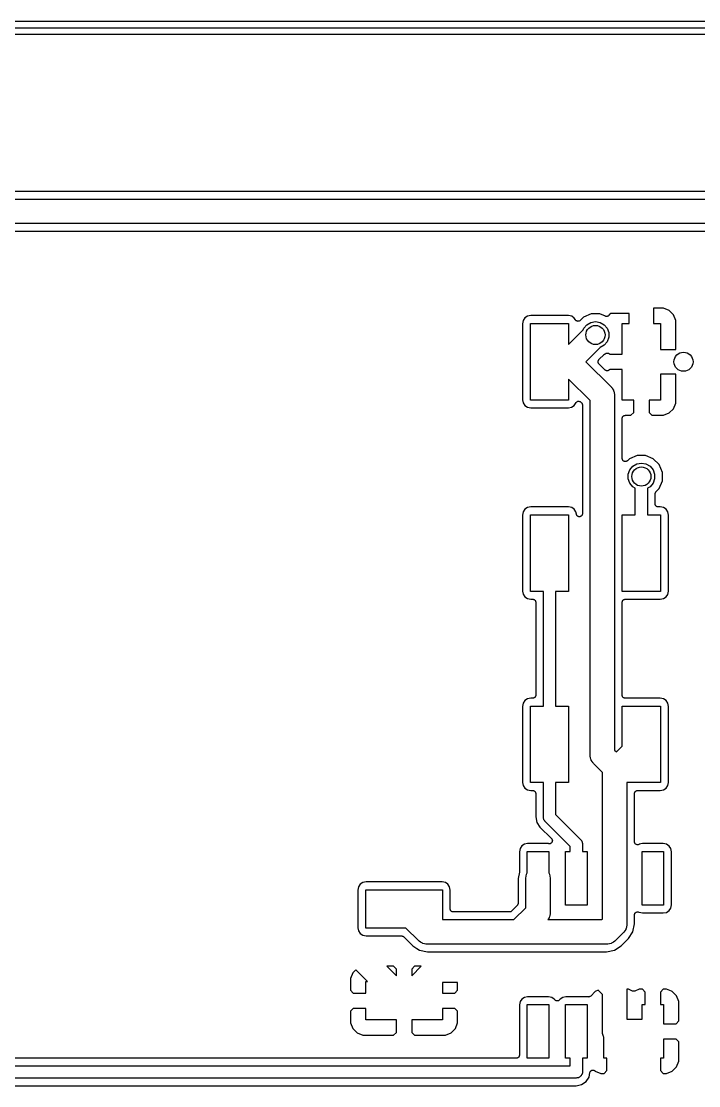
# Model space of a CAD drawing. Extents: x 51 to 137, y -158 to -25.
# Drawn here: x 90.42 to 112.9, y -60.61 to -25.29 of the extents above; entities that cross this region are included whole.
import ezdxf

# ---------------------------------------------------------------- set-up
doc = ezdxf.new("R2010")
doc.units = 0
doc.header["$MEASUREMENT"] = 0
doc.layers.add('BLACK', color=7, linetype='CONTINUOUS')

msp = doc.modelspace()

# ---------------------------------------------------------------- linework, layer by layer
at = {"layer": 'Black'}
for p, q in [((53.5813, -25.2857), (133.619, -25.2857)), ((133.609, -25.5143), (53.5863, -25.5143)), ((53.6226, -25.7175), (133.578, -25.7175)), ((120.656, -30.9333), (77.3606, -30.9333)), ((77.3506, -31.1873), (120.666, -31.1873)), ((120.498, -32.0001), (77.5189, -32.0001)), ((77.6662, -32.2541), (115.632, -32.2541)), ((111.734, -34.8082), (111.404, -34.8082)), ((111.404, -34.8082), (111.404, -35.3162)), ((111.921, -34.8855), (111.734, -34.8082)), ((112.064, -35.0284), (111.921, -34.8855)), ((107.076, -35.2164), (107.054, -35.3263)), ((107.054, -35.3263), (107.054, -37.8464)), ((107.133, -35.132), (107.076, -35.2164)), ((107.218, -35.0759), (107.133, -35.132)), ((107.325, -35.0552), (107.218, -35.0759)), ((107.315, -37.8562), (107.315, -35.3162)), ((107.315, -35.3162), (108.585, -35.3162)), ((108.575, -35.0552), (107.325, -35.0552)), ((108.685, -35.0773), (108.575, -35.0552)), ((108.585, -35.3162), (108.585, -36.0115)), ((108.769, -35.1343), (108.685, -35.0773)), ((108.812, -35.1989), (108.769, -35.1343)), ((108.813, -35.1999), (108.812, -35.1989)), ((108.813, -35.2013), (108.813, -35.1999)), ((108.825, -35.2127), (108.813, -35.2013)), ((108.836, -35.2245), (108.825, -35.2127)), ((108.837, -35.2252), (108.836, -35.2245)), ((108.838, -35.2262), (108.837, -35.2252)), ((108.853, -35.2331), (108.838, -35.2262)), ((108.867, -35.2404), (108.853, -35.2331)), ((108.869, -35.2406), (108.867, -35.2404)), ((108.87, -35.2412), (108.869, -35.2406)), ((108.886, -35.2426), (108.87, -35.2412)), ((108.902, -35.2445), (108.886, -35.2426)), ((108.904, -35.2442), (108.902, -35.2445)), ((108.905, -35.2443), (108.904, -35.2442)), ((108.921, -35.2401), (108.905, -35.2443)), ((108.937, -35.2364), (108.921, -35.2401)), ((108.938, -35.2356), (108.937, -35.2364)), ((108.939, -35.2352), (108.938, -35.2356)), ((108.953, -35.2259), (108.939, -35.2352)), ((108.966, -35.217), (108.953, -35.2259)), ((108.967, -35.2158), (108.966, -35.217)), ((108.968, -35.215), (108.967, -35.2158)), ((109.079, -35.1047), (108.968, -35.215)), ((109.336, -34.9986), (109.079, -35.1047)), ((109.187, -35.3554), (109.321, -35.2779)), ((109.321, -35.2779), (109.474, -35.251)), ((109.614, -34.9988), (109.336, -34.9986)), ((109.474, -35.251), (109.627, -35.2779)), ((109.802, -35.0771), (109.614, -34.9988)), ((109.627, -35.2779), (109.761, -35.3554)), ((109.811, -35.0791), (109.802, -35.0771)), ((109.819, -35.0825), (109.811, -35.0791)), ((109.828, -35.0829), (109.819, -35.0825)), ((109.837, -35.0848), (109.828, -35.0829)), ((109.845, -35.0836), (109.837, -35.0848)), ((109.854, -35.084), (109.845, -35.0836)), ((109.863, -35.0814), (109.854, -35.084)), ((109.872, -35.0802), (109.863, -35.0814)), ((109.879, -35.0761), (109.872, -35.0802)), ((109.888, -35.0734), (109.879, -35.0761)), ((109.895, -35.068), (109.888, -35.0734)), ((109.903, -35.0639), (109.895, -35.068)), ((109.909, -35.0574), (109.903, -35.0639)), ((109.916, -35.0519), (109.909, -35.0574)), ((109.921, -35.0445), (109.916, -35.0519)), ((109.927, -35.0379), (109.921, -35.0445)), ((109.929, -35.0313), (109.927, -35.0379)), ((109.982, -34.9791), (109.929, -35.0313)), ((110.592, -34.9791), (109.982, -34.9791)), ((110.363, -36.3322), (110.363, -35.3162)), ((110.363, -35.3162), (110.592, -35.3162)), ((110.592, -35.3162), (110.592, -34.9791)), ((111.404, -35.3162), (111.633, -35.3162)), ((111.633, -35.3162), (111.633, -36.1798)), ((112.141, -35.2152), (112.064, -35.0284)), ((112.141, -36.1798), (112.141, -35.2152)), ((108.585, -36.0115), (109.068, -35.5288)), ((109.068, -35.5288), (109.088, -35.4741)), ((109.088, -35.4741), (109.187, -35.3554)), ((109.761, -35.3554), (109.86, -35.4741)), ((109.86, -35.4741), (109.913, -35.6197)), ((109.913, -35.6197), (109.913, -35.7747)), ((109.86, -35.9203), (109.761, -36.039)), ((109.913, -35.7747), (109.86, -35.9203)), ((109.633, -36.1126), (109.16, -36.5862)), ((109.591, -36.5144), (109.763, -36.3418)), ((109.761, -36.039), (109.633, -36.1126)), ((109.763, -36.3418), (109.765, -36.3405)), ((109.765, -36.3405), (109.767, -36.3387)), ((109.767, -36.3387), (109.78, -36.3304)), ((109.78, -36.3304), (109.792, -36.3216)), ((109.792, -36.3216), (109.794, -36.321)), ((109.794, -36.321), (109.796, -36.3198)), ((109.796, -36.3198), (109.832, -36.305)), ((109.832, -36.305), (109.839, -36.3036)), ((109.839, -36.3036), (109.845, -36.3008)), ((109.845, -36.3008), (109.856, -36.2998)), ((109.856, -36.2998), (109.867, -36.2974)), ((109.867, -36.2974), (109.873, -36.2983)), ((109.873, -36.2983), (109.88, -36.2977)), ((109.88, -36.2977), (109.891, -36.3006)), ((109.891, -36.3006), (109.902, -36.302)), ((109.902, -36.302), (109.907, -36.3051)), ((109.907, -36.3051), (109.914, -36.3068)), ((109.914, -36.3068), (109.923, -36.3132)), ((109.923, -36.3132), (109.933, -36.3184)), ((109.933, -36.3184), (109.937, -36.3233)), ((109.937, -36.3233), (109.943, -36.3271)), ((109.943, -36.3271), (109.948, -36.3322)), ((109.948, -36.3322), (110.363, -36.3322)), ((111.633, -36.1798), (112.141, -36.1798)), ((109.16, -36.5862), (109.99, -37.416)), ((109.561, -36.5773), (109.564, -36.5688)), ((109.562, -36.5862), (109.561, -36.5773)), ((109.561, -36.5951), (109.562, -36.5862)), ((109.564, -36.6036), (109.561, -36.5951)), ((109.564, -36.5599), (109.568, -36.5518)), ((109.564, -36.5688), (109.564, -36.5599)), ((109.564, -36.6125), (109.564, -36.6036)), ((109.568, -36.6206), (109.564, -36.6125)), ((109.568, -36.5518), (109.571, -36.5433)), ((109.571, -36.6291), (109.568, -36.6206)), ((109.571, -36.5433), (109.576, -36.536)), ((109.576, -36.6364), (109.571, -36.6291)), ((109.576, -36.536), (109.579, -36.5279)), ((109.579, -36.6445), (109.576, -36.6364)), ((109.579, -36.5279), (109.586, -36.5216)), ((109.586, -36.6508), (109.579, -36.6445)), ((109.586, -36.5216), (109.591, -36.5144)), ((109.591, -36.658), (109.586, -36.6508)), ((109.789, -36.8558), (109.591, -36.658)), ((109.796, -36.8609), (109.789, -36.8558)), ((109.802, -36.8672), (109.796, -36.8609)), ((109.81, -36.871), (109.802, -36.8672)), ((109.817, -36.8761), (109.81, -36.871)), ((109.826, -36.8784), (109.817, -36.8761)), ((109.834, -36.8821), (109.826, -36.8784)), ((109.843, -36.8829), (109.834, -36.8821)), ((109.852, -36.8852), (109.843, -36.8829)), ((109.86, -36.8844), (109.852, -36.8852)), ((109.869, -36.8852), (109.86, -36.8844)), ((109.878, -36.8829), (109.869, -36.8852)), ((109.887, -36.8821), (109.878, -36.8829)), ((109.895, -36.8784), (109.887, -36.8821)), ((109.903, -36.8761), (109.895, -36.8784)), ((109.911, -36.871), (109.903, -36.8761)), ((109.919, -36.8672), (109.911, -36.871)), ((109.925, -36.8609), (109.919, -36.8672)), ((109.932, -36.8558), (109.925, -36.8609)), ((109.948, -36.8402), (109.932, -36.8558)), ((110.363, -36.8402), (109.948, -36.8402)), ((110.363, -37.8562), (110.363, -36.8402)), ((111.633, -36.9926), (111.633, -37.8562)), ((112.141, -36.9926), (111.633, -36.9926)), ((112.141, -37.9572), (112.141, -36.9926)), ((109.296, -37.8717), (108.585, -37.1609)), ((108.585, -37.1609), (108.585, -37.8562)), ((109.99, -37.416), (110, -37.4307)), ((110, -37.4307), (110.014, -37.4422)), ((110.014, -37.4422), (110.04, -37.4882)), ((110.04, -37.4882), (110.071, -37.5316)), ((110.071, -37.5316), (110.075, -37.5489)), ((110.075, -37.5489), (110.084, -37.5644)), ((110.084, -37.5644), (110.093, -37.6167)), ((110.093, -37.6167), (110.107, -37.668)), ((110.107, -37.668), (110.105, -37.6858)), ((110.105, -37.6858), (110.109, -37.7034)), ((110.109, -37.7034), (110.109, -49.4731)), ((107.054, -37.8464), (107.075, -37.9528)), ((107.075, -37.9528), (107.131, -38.0381)), ((107.131, -38.0381), (107.215, -38.0951)), ((107.215, -38.0951), (107.325, -38.1172)), ((108.585, -37.8562), (107.315, -37.8562)), ((107.325, -38.1172), (108.575, -38.1172)), ((108.575, -38.1172), (108.682, -38.0965)), ((108.682, -38.0965), (108.767, -38.0404)), ((108.767, -38.0404), (108.834, -37.9406)), ((108.834, -37.9406), (108.835, -37.9399)), ((108.835, -37.9391), (108.847, -37.9273)), ((108.835, -37.9399), (108.835, -37.9391)), ((108.847, -37.9273), (108.859, -37.9152)), ((108.859, -37.9152), (108.86, -37.9148)), ((108.86, -37.9142), (108.876, -37.9071)), ((108.86, -37.9148), (108.86, -37.9142)), ((108.876, -37.9071), (108.891, -37.8997)), ((108.891, -37.8996), (108.892, -37.8993)), ((108.891, -37.8997), (108.891, -37.8996)), ((108.892, -37.8993), (108.909, -37.8978)), ((108.909, -37.8978), (108.926, -37.8961)), ((108.926, -37.8961), (108.927, -37.8963)), ((108.927, -37.8963), (108.927, -37.8962)), ((108.927, -37.8962), (108.944, -37.9005)), ((108.944, -37.9005), (108.96, -37.9046)), ((108.96, -37.9046), (108.961, -37.9051)), ((108.961, -37.9051), (108.962, -37.9053)), ((108.962, -37.9053), (108.975, -37.915)), ((108.975, -37.915), (108.989, -37.9243)), ((108.989, -37.9243), (108.99, -37.9251)), ((108.99, -37.9251), (108.99, -37.9256)), ((108.99, -37.9256), (109.012, -37.9472)), ((109.012, -37.9472), (109.015, -37.9508)), ((109.015, -37.9508), (109.018, -37.9537)), ((109.018, -37.9537), (109.025, -37.9652)), ((109.025, -37.9652), (109.032, -37.9761)), ((109.032, -37.9761), (109.033, -37.9804)), ((109.033, -37.9804), (109.036, -37.9843)), ((109.036, -37.9843), (109.038, -37.9974)), ((109.038, -37.9974), (109.041, -38.0102)), ((109.041, -38.0102), (109.041, -38.0146)), ((109.041, -38.0146), (109.042, -38.019)), ((109.042, -38.019), (109.042, -41.6282)), ((109.296, -49.6414), (109.296, -37.8717)), ((110.744, -37.8562), (110.363, -37.8562)), ((110.744, -38.2713), (110.744, -37.8562)), ((111.633, -37.8562), (111.252, -37.8562)), ((111.252, -37.8562), (111.252, -38.2713)), ((111.921, -38.2869), (112.064, -38.144)), ((112.064, -38.144), (112.141, -37.9572)), ((110.363, -38.4658), (110.364, -38.457)), ((110.363, -39.7985), (110.363, -38.4658)), ((110.364, -38.4482), (110.367, -38.4398)), ((110.364, -38.457), (110.364, -38.4482)), ((110.367, -38.4398), (110.369, -38.4311)), ((110.369, -38.4311), (110.373, -38.4234)), ((110.373, -38.4234), (110.376, -38.415)), ((110.376, -38.415), (110.382, -38.4082)), ((110.382, -38.4082), (110.386, -38.4005)), ((110.386, -38.4005), (110.393, -38.3948)), ((110.393, -38.3948), (110.399, -38.388)), ((110.399, -38.388), (110.407, -38.3835)), ((110.407, -38.3835), (110.413, -38.3778)), ((110.413, -38.3778), (110.422, -38.3748)), ((110.422, -38.3748), (110.429, -38.3703)), ((110.429, -38.3703), (110.438, -38.3688)), ((110.438, -38.3688), (110.447, -38.3657)), ((110.447, -38.3657), (110.455, -38.3657)), ((110.455, -38.3657), (110.464, -38.3642)), ((110.464, -38.3642), (110.651, -38.3642)), ((110.651, -38.3642), (110.744, -38.2713)), ((111.252, -38.2713), (111.345, -38.3642)), ((111.345, -38.3642), (111.734, -38.3642)), ((111.734, -38.3642), (111.921, -38.2869)), ((110.365, -39.8116), (110.363, -39.7985)), ((110.366, -39.8248), (110.365, -39.8116)), ((110.368, -39.8288), (110.366, -39.8248)), ((110.369, -39.8333), (110.368, -39.8288)), ((110.375, -39.8447), (110.369, -39.8333)), ((110.381, -39.8567), (110.375, -39.8447)), ((110.384, -39.8599), (110.381, -39.8567)), ((110.386, -39.8638), (110.384, -39.8599)), ((110.397, -39.8724), (110.386, -39.8638)), ((110.406, -39.8817), (110.397, -39.8724)), ((110.41, -39.8836), (110.406, -39.8817)), ((110.413, -39.8865), (110.41, -39.8836)), ((110.426, -39.8911), (110.413, -39.8865)), ((110.438, -39.8967), (110.426, -39.8911)), ((110.442, -39.8971), (110.438, -39.8967)), ((110.447, -39.8986), (110.442, -39.8971)), ((110.46, -39.8986), (110.447, -39.8986)), ((110.473, -39.8998), (110.46, -39.8986)), ((110.477, -39.8986), (110.473, -39.8998)), ((110.482, -39.8986), (110.477, -39.8986)), ((110.494, -39.8941), (110.482, -39.8986)), ((110.507, -39.8907), (110.494, -39.8941)), ((110.511, -39.8881), (110.507, -39.8907)), ((110.515, -39.8865), (110.511, -39.8881)), ((110.525, -39.878), (110.515, -39.8865)), ((110.536, -39.8704), (110.525, -39.878)), ((110.603, -39.8037), (110.536, -39.8704)), ((110.86, -39.6976), (110.603, -39.8037)), ((111.138, -39.6978), (110.86, -39.6976)), ((111.394, -39.8044), (111.138, -39.6978)), ((111.591, -40.001), (111.394, -39.8044)), ((110.559, -40.3187), (110.612, -40.1731)), ((110.612, -40.1731), (110.711, -40.0544)), ((110.711, -40.0544), (110.845, -39.9769)), ((110.845, -39.9769), (110.998, -39.95)), ((110.998, -39.95), (111.151, -39.9769)), ((111.151, -39.9769), (111.285, -40.0544)), ((111.285, -40.0544), (111.384, -40.1731)), ((111.384, -40.1731), (111.437, -40.3187)), ((111.697, -40.2579), (111.591, -40.001)), ((111.696, -40.5357), (111.697, -40.2579)), ((110.559, -40.4737), (110.559, -40.3187)), ((110.612, -40.6193), (110.559, -40.4737)), ((110.711, -40.738), (110.612, -40.6193)), ((111.384, -40.6193), (111.285, -40.738)), ((111.437, -40.4737), (111.384, -40.6193)), ((111.437, -40.3187), (111.437, -40.4737)), ((111.59, -40.7924), (111.696, -40.5357)), ((110.795, -40.7863), (110.711, -40.738)), ((110.795, -41.6662), (110.795, -40.7863)), ((111.285, -40.738), (111.201, -40.7863)), ((111.201, -40.7863), (111.201, -41.6662)), ((111.455, -40.9689), (111.456, -40.9645)), ((111.455, -41.3036), (111.455, -40.9689)), ((111.456, -40.96), (111.459, -40.9472)), ((111.456, -40.9645), (111.456, -40.96)), ((111.459, -40.9472), (111.461, -40.9342)), ((111.461, -40.9342), (111.464, -40.9302)), ((111.464, -40.9302), (111.465, -40.9259)), ((111.465, -40.9259), (111.472, -40.915)), ((111.472, -40.915), (111.479, -40.9036)), ((111.479, -40.9036), (111.482, -40.9007)), ((111.482, -40.9007), (111.485, -40.897)), ((111.485, -40.897), (111.59, -40.7924)), ((111.457, -41.3124), (111.455, -41.3036)), ((111.457, -41.3213), (111.457, -41.3124)), ((111.46, -41.3296), (111.457, -41.3213)), ((111.461, -41.3384), (111.46, -41.3296)), ((107.076, -41.5664), (107.054, -41.6763)), ((107.054, -41.6763), (107.054, -44.1964)), ((107.133, -41.482), (107.076, -41.5664)), ((107.218, -41.4259), (107.133, -41.482)), ((107.325, -41.4052), (107.218, -41.4259)), ((107.315, -44.2062), (107.315, -41.6662)), ((107.315, -41.6662), (108.585, -41.6662)), ((108.575, -41.4052), (107.325, -41.4052)), ((108.685, -41.4273), (108.575, -41.4052)), ((108.585, -41.6662), (108.585, -44.2062)), ((108.769, -41.4843), (108.685, -41.4273)), ((108.825, -41.5696), (108.769, -41.4843)), ((108.84, -41.6476), (108.825, -41.5696)), ((108.843, -41.6551), (108.84, -41.6476)), ((108.845, -41.663), (108.843, -41.6551)), ((108.85, -41.6714), (108.845, -41.663)), ((108.853, -41.6805), (108.85, -41.6714)), ((108.858, -41.6866), (108.853, -41.6805)), ((108.862, -41.6935), (108.858, -41.6866)), ((109.023, -41.6851), (109.018, -41.6935)), ((109.029, -41.6775), (109.023, -41.6851)), ((109.032, -41.6699), (109.029, -41.6775)), ((109.036, -41.663), (109.032, -41.6699)), ((109.037, -41.6534), (109.036, -41.663)), ((109.041, -41.6442), (109.037, -41.6534)), ((109.042, -41.6282), (109.04, -41.6361)), ((109.04, -41.6361), (109.041, -41.6442)), ((110.363, -44.2062), (110.363, -41.6662)), ((110.363, -41.6662), (110.795, -41.6662)), ((111.201, -41.6662), (111.633, -41.6662)), ((111.466, -41.3461), (111.461, -41.3384)), ((111.469, -41.3544), (111.466, -41.3461)), ((111.475, -41.3612), (111.469, -41.3544)), ((111.479, -41.3689), (111.475, -41.3612)), ((111.486, -41.3747), (111.479, -41.3689)), ((111.491, -41.3815), (111.486, -41.3747)), ((111.499, -41.3859), (111.491, -41.3815)), ((111.506, -41.3916), (111.499, -41.3859)), ((111.514, -41.3947), (111.506, -41.3916)), ((111.522, -41.3991), (111.514, -41.3947)), ((111.531, -41.4006), (111.522, -41.3991)), ((111.539, -41.4037), (111.531, -41.4006)), ((111.548, -41.4037), (111.539, -41.4037)), ((111.557, -41.4052), (111.548, -41.4037)), ((111.623, -41.4052), (111.557, -41.4052)), ((111.733, -41.4273), (111.623, -41.4052)), ((111.633, -41.6662), (111.633, -44.2062)), ((111.817, -41.4843), (111.733, -41.4273)), ((111.873, -41.5696), (111.817, -41.4843)), ((111.894, -41.676), (111.873, -41.5696)), ((111.894, -44.1961), (111.894, -41.676)), ((108.87, -41.6998), (108.862, -41.6935)), ((108.876, -41.7072), (108.87, -41.6998)), ((108.883, -41.7111), (108.876, -41.7072)), ((108.889, -41.7162), (108.883, -41.7111)), ((108.899, -41.7196), (108.889, -41.7162)), ((108.907, -41.7243), (108.899, -41.7196)), ((108.915, -41.7255), (108.907, -41.7243)), ((108.923, -41.7283), (108.915, -41.7255)), ((108.932, -41.7283), (108.923, -41.7283)), ((108.942, -41.7298), (108.932, -41.7283)), ((108.95, -41.7283), (108.942, -41.7298)), ((108.958, -41.7283), (108.95, -41.7283)), ((108.967, -41.725), (108.958, -41.7283)), ((108.977, -41.7231), (108.967, -41.725)), ((108.983, -41.719), (108.977, -41.7231)), ((108.991, -41.7162), (108.983, -41.719)), ((108.998, -41.71), (108.991, -41.7162)), ((109.007, -41.7049), (108.998, -41.71)), ((109.012, -41.6987), (109.007, -41.7049)), ((109.018, -41.6935), (109.012, -41.6987)), ((107.054, -44.1964), (107.075, -44.3028)), ((107.075, -44.3028), (107.131, -44.3881)), ((107.131, -44.3881), (107.215, -44.4451)), ((107.215, -44.4451), (107.325, -44.4672)), ((107.747, -44.2062), (107.315, -44.2062)), ((107.325, -44.4672), (107.391, -44.4672)), ((107.391, -44.4672), (107.4, -44.4687)), ((107.4, -44.4687), (107.409, -44.4687)), ((107.409, -44.4687), (107.417, -44.4718)), ((107.417, -44.4718), (107.426, -44.4733)), ((107.426, -44.4733), (107.434, -44.4777)), ((107.434, -44.4777), (107.442, -44.4808)), ((107.442, -44.4808), (107.449, -44.4865)), ((107.449, -44.4865), (107.457, -44.4909)), ((107.457, -44.4909), (107.462, -44.4977)), ((107.462, -44.4977), (107.469, -44.5035)), ((107.469, -44.5035), (107.473, -44.5112)), ((107.473, -44.5112), (107.479, -44.518)), ((107.747, -48.0162), (107.747, -44.2062)), ((108.585, -44.2062), (108.153, -44.2062)), ((108.153, -44.2062), (108.153, -48.0162)), ((111.633, -44.2062), (110.363, -44.2062)), ((110.376, -44.518), (110.382, -44.5112)), ((110.382, -44.5112), (110.386, -44.5035)), ((110.386, -44.5035), (110.393, -44.4977)), ((110.393, -44.4977), (110.399, -44.4909)), ((110.399, -44.4909), (110.407, -44.4865)), ((110.407, -44.4865), (110.413, -44.4808)), ((110.413, -44.4808), (110.422, -44.4777)), ((110.422, -44.4777), (110.429, -44.4733)), ((110.429, -44.4733), (110.438, -44.4718)), ((110.438, -44.4718), (110.447, -44.4687)), ((110.447, -44.4687), (110.455, -44.4687)), ((110.455, -44.4687), (110.464, -44.4672)), ((110.464, -44.4672), (111.623, -44.4672)), ((111.623, -44.4672), (111.73, -44.4465)), ((111.73, -44.4465), (111.815, -44.3904)), ((111.815, -44.3904), (111.872, -44.306)), ((111.872, -44.306), (111.894, -44.1961)), ((107.479, -44.518), (107.482, -44.5263)), ((107.482, -44.5263), (107.487, -44.534)), ((107.487, -44.534), (107.488, -44.5428)), ((107.488, -44.5428), (107.491, -44.5511)), ((107.491, -44.5511), (107.491, -44.56)), ((107.491, -44.56), (107.493, -44.5688)), ((107.493, -44.5688), (107.493, -47.6536)), ((110.363, -44.5688), (110.364, -44.56)), ((110.363, -47.6536), (110.363, -44.5688)), ((110.364, -44.5511), (110.367, -44.5428)), ((110.364, -44.56), (110.364, -44.5511)), ((110.367, -44.5428), (110.369, -44.534)), ((110.369, -44.534), (110.373, -44.5263)), ((110.373, -44.5263), (110.376, -44.518)), ((107.487, -47.6884), (107.482, -47.6961)), ((107.488, -47.6796), (107.487, -47.6884)), ((107.491, -47.6713), (107.488, -47.6796)), ((107.493, -47.6536), (107.491, -47.6624)), ((107.491, -47.6624), (107.491, -47.6713)), ((110.364, -47.6624), (110.363, -47.6536)), ((110.364, -47.6713), (110.364, -47.6624)), ((110.367, -47.6796), (110.364, -47.6713)), ((110.369, -47.6884), (110.367, -47.6796)), ((110.373, -47.6961), (110.369, -47.6884)), ((107.076, -47.9164), (107.054, -48.0263)), ((107.054, -48.0263), (107.054, -50.5464)), ((107.133, -47.832), (107.076, -47.9164)), ((107.218, -47.7759), (107.133, -47.832)), ((107.325, -47.7552), (107.218, -47.7759)), ((107.315, -50.5562), (107.315, -48.0162)), ((107.315, -48.0162), (107.747, -48.0162)), ((107.391, -47.7552), (107.325, -47.7552)), ((107.4, -47.7537), (107.391, -47.7552)), ((107.409, -47.7537), (107.4, -47.7537)), ((107.417, -47.7506), (107.409, -47.7537)), ((107.426, -47.7491), (107.417, -47.7506)), ((107.434, -47.7447), (107.426, -47.7491)), ((107.442, -47.7416), (107.434, -47.7447)), ((107.449, -47.7359), (107.442, -47.7416)), ((107.457, -47.7315), (107.449, -47.7359)), ((107.462, -47.7247), (107.457, -47.7315)), ((107.469, -47.7189), (107.462, -47.7247)), ((107.473, -47.7112), (107.469, -47.7189)), ((107.479, -47.7044), (107.473, -47.7112)), ((107.482, -47.6961), (107.479, -47.7044)), ((108.153, -48.0162), (108.585, -48.0162)), ((108.585, -48.0162), (108.585, -50.5562)), ((110.363, -49.3465), (110.363, -48.0162)), ((110.363, -48.0162), (111.633, -48.0162)), ((110.376, -47.7044), (110.373, -47.6961)), ((110.382, -47.7112), (110.376, -47.7044)), ((110.386, -47.7189), (110.382, -47.7112)), ((110.393, -47.7247), (110.386, -47.7189)), ((110.399, -47.7315), (110.393, -47.7247)), ((110.407, -47.7359), (110.399, -47.7315)), ((110.413, -47.7416), (110.407, -47.7359)), ((110.422, -47.7447), (110.413, -47.7416)), ((110.429, -47.7491), (110.422, -47.7447)), ((110.438, -47.7506), (110.429, -47.7491)), ((110.447, -47.7537), (110.438, -47.7506)), ((110.455, -47.7537), (110.447, -47.7537)), ((110.464, -47.7552), (110.455, -47.7537)), ((111.623, -47.7552), (110.464, -47.7552)), ((111.733, -47.7773), (111.623, -47.7552)), ((111.633, -48.0162), (111.633, -50.5562)), ((111.817, -47.8343), (111.733, -47.7773)), ((111.873, -47.9196), (111.817, -47.8343)), ((111.894, -48.026), (111.873, -47.9196)), ((111.894, -50.5461), (111.894, -48.026)), ((110.172, -49.537), (110.363, -49.3465)), ((109.299, -49.659), (109.296, -49.6414)), ((109.297, -49.6768), (109.299, -49.659)), ((109.311, -49.7281), (109.297, -49.6768)), ((109.32, -49.7804), (109.311, -49.7281)), ((109.329, -49.7959), (109.32, -49.7804)), ((109.334, -49.8132), (109.329, -49.7959)), ((109.364, -49.8566), (109.334, -49.8132)), ((110.109, -49.4731), (110.172, -49.537)), ((109.391, -49.9026), (109.364, -49.8566)), ((109.405, -49.9141), (109.391, -49.9026)), ((109.415, -49.9288), (109.405, -49.9141)), ((109.703, -50.2165), (109.415, -49.9288)), ((109.703, -55.0869), (109.703, -50.2165)), ((107.054, -50.5464), (107.075, -50.6528)), ((107.075, -50.6528), (107.131, -50.7381)), ((107.131, -50.7381), (107.215, -50.7951)), ((107.215, -50.7951), (107.325, -50.8172)), ((107.747, -50.5562), (107.315, -50.5562)), ((107.325, -50.8172), (107.391, -50.8172)), ((107.391, -50.8172), (107.4, -50.8187)), ((107.4, -50.8187), (107.409, -50.8187)), ((107.409, -50.8187), (107.417, -50.8217)), ((107.417, -50.8217), (107.426, -50.8233)), ((107.426, -50.8233), (107.434, -50.8277)), ((107.434, -50.8277), (107.442, -50.8308)), ((107.442, -50.8308), (107.449, -50.8365)), ((107.449, -50.8365), (107.457, -50.8409)), ((107.457, -50.8409), (107.462, -50.8477)), ((107.462, -50.8477), (107.469, -50.8535)), ((107.469, -50.8535), (107.473, -50.8612)), ((107.473, -50.8612), (107.479, -50.868)), ((107.479, -50.868), (107.482, -50.8763)), ((107.747, -51.6992), (107.747, -50.5562)), ((108.585, -50.5562), (108.153, -50.5562)), ((108.153, -50.5562), (108.153, -51.615)), ((111.633, -50.5562), (110.515, -50.5562)), ((110.515, -50.5562), (110.515, -55.2552)), ((110.78, -50.8763), (110.783, -50.868)), ((110.783, -50.868), (110.789, -50.8612)), ((110.789, -50.8612), (110.793, -50.8535)), ((110.793, -50.8535), (110.8, -50.8477)), ((110.8, -50.8477), (110.806, -50.8409)), ((110.806, -50.8409), (110.813, -50.8365)), ((110.813, -50.8365), (110.82, -50.8308)), ((110.82, -50.8308), (110.829, -50.8277)), ((110.829, -50.8277), (110.836, -50.8233)), ((110.836, -50.8233), (110.845, -50.8217)), ((110.845, -50.8217), (110.853, -50.8187)), ((110.853, -50.8187), (110.862, -50.8187)), ((110.862, -50.8187), (110.871, -50.8172)), ((110.871, -50.8172), (111.623, -50.8172)), ((111.623, -50.8172), (111.73, -50.7965)), ((111.73, -50.7965), (111.815, -50.7404)), ((111.815, -50.7404), (111.872, -50.656)), ((111.872, -50.656), (111.894, -50.5461)), ((107.482, -50.8763), (107.487, -50.884)), ((107.487, -50.884), (107.488, -50.8928)), ((107.488, -50.8928), (107.491, -50.9011)), ((107.491, -50.9011), (107.491, -50.91)), ((107.491, -50.91), (107.493, -50.9188)), ((107.493, -50.9188), (107.493, -51.6892)), ((110.769, -50.9188), (110.771, -50.91)), ((110.769, -52.517), (110.769, -50.9188)), ((110.771, -50.9011), (110.774, -50.8928)), ((110.771, -50.91), (110.771, -50.9011)), ((110.774, -50.8928), (110.776, -50.884)), ((110.776, -50.884), (110.78, -50.8763)), ((107.493, -51.6892), (107.529, -51.8734)), ((107.529, -51.8734), (107.634, -52.0296)), ((107.748, -51.708), (107.747, -51.6992)), ((107.748, -51.7169), (107.748, -51.708)), ((107.754, -51.7425), (107.748, -51.7169)), ((107.759, -51.7687), (107.754, -51.7425)), ((107.764, -51.7764), (107.759, -51.7687)), ((107.766, -51.7851), (107.764, -51.7764)), ((107.781, -51.8068), (107.766, -51.7851)), ((107.794, -51.8298), (107.781, -51.8068)), ((107.801, -51.8356), (107.794, -51.8298)), ((107.806, -51.8429), (107.801, -51.8356)), ((108.636, -52.6724), (107.806, -51.8429)), ((108.153, -51.615), (108.983, -52.4445)), ((107.634, -52.0296), (108.016, -52.4117)), ((107.117, -52.6019), (107.031, -52.658)), ((107.223, -52.5812), (107.117, -52.6019)), ((107.915, -52.5812), (107.223, -52.5812)), ((107.924, -52.5832), (107.915, -52.5812)), ((107.93, -52.5833), (107.924, -52.5832)), ((107.935, -52.5848), (107.93, -52.5833)), ((107.947, -52.5837), (107.935, -52.5848)), ((107.959, -52.584), (107.947, -52.5837)), ((107.965, -52.5822), (107.959, -52.584)), ((107.97, -52.5817), (107.965, -52.5822)), ((107.981, -52.5766), (107.97, -52.5817)), ((107.993, -52.5727), (107.981, -52.5766)), ((107.997, -52.5692), (107.993, -52.5727)), ((108.002, -52.5668), (107.997, -52.5692)), ((108.011, -52.5582), (108.002, -52.5668)), ((108.02, -52.5506), (108.011, -52.5582)), ((108.016, -52.4117), (108.019, -52.4163)), ((108.019, -52.4163), (108.023, -52.4201)), ((108.023, -52.5458), (108.02, -52.5506)), ((108.023, -52.4201), (108.029, -52.4307)), ((108.027, -52.5418), (108.023, -52.5458)), ((108.032, -52.5308), (108.027, -52.5418)), ((108.029, -52.4307), (108.036, -52.4406)), ((108.039, -52.5205), (108.032, -52.5308)), ((108.036, -52.4406), (108.038, -52.4461)), ((108.038, -52.4461), (108.04, -52.451)), ((108.04, -52.515), (108.039, -52.5205)), ((108.04, -52.451), (108.042, -52.463)), ((108.042, -52.5098), (108.04, -52.515)), ((108.042, -52.463), (108.045, -52.4747)), ((108.043, -52.4978), (108.042, -52.5098)), ((108.046, -52.4859), (108.043, -52.4978)), ((108.045, -52.4747), (108.045, -52.4803)), ((108.045, -52.4803), (108.046, -52.4859)), ((108.983, -52.4445), (108.988, -52.4518)), ((108.988, -52.4518), (108.995, -52.4576)), ((108.995, -52.4576), (109.008, -52.4806)), ((109.008, -52.4806), (109.023, -52.5023)), ((109.023, -52.5023), (109.025, -52.511)), ((109.025, -52.511), (109.03, -52.5187)), ((109.03, -52.5187), (109.035, -52.5449)), ((109.035, -52.5449), (109.041, -52.5705)), ((109.041, -52.5705), (109.041, -52.5794)), ((109.041, -52.5794), (109.042, -52.5882)), ((109.042, -52.5882), (109.042, -52.8422)), ((110.77, -52.5199), (110.769, -52.517)), ((110.77, -52.5228), (110.77, -52.5199)), ((110.773, -52.5372), (110.77, -52.5228)), ((110.776, -52.5517), (110.773, -52.5372)), ((110.777, -52.5543), (110.776, -52.5517)), ((110.778, -52.5572), (110.777, -52.5543)), ((110.786, -52.5695), (110.778, -52.5572)), ((110.793, -52.5823), (110.786, -52.5695)), ((110.795, -52.5842), (110.793, -52.5823)), ((110.797, -52.5867), (110.795, -52.5842)), ((110.809, -52.5955), (110.797, -52.5867)), ((110.82, -52.605), (110.809, -52.5955)), ((110.823, -52.606), (110.82, -52.605)), ((110.825, -52.6078), (110.823, -52.606)), ((110.839, -52.612), (110.825, -52.6078)), ((110.853, -52.617), (110.839, -52.612)), ((110.856, -52.617), (110.853, -52.617)), ((110.859, -52.6179), (110.856, -52.617)), ((110.874, -52.617), (110.859, -52.6179)), ((110.889, -52.617), (110.874, -52.617)), ((110.891, -52.616), (110.889, -52.617)), ((110.894, -52.6159), (110.891, -52.616)), ((110.908, -52.61), (110.894, -52.6159)), ((110.922, -52.605), (110.908, -52.61)), ((110.924, -52.6031), (110.922, -52.605)), ((110.927, -52.6019), (110.924, -52.6031)), ((111.033, -52.5812), (110.927, -52.6019)), ((110.927, -52.6019), (110.927, -52.6019)), ((111.725, -52.5812), (111.033, -52.5812)), ((111.834, -52.6033), (111.725, -52.5812)), ((111.919, -52.6603), (111.834, -52.6033)), ((106.974, -52.7424), (106.952, -52.8523)), ((106.952, -52.8523), (106.952, -53.5108)), ((107.031, -52.658), (106.974, -52.7424)), ((107.213, -53.5467), (107.213, -52.8422)), ((107.213, -52.8422), (107.925, -52.8422)), ((107.925, -52.8422), (107.925, -53.5467)), ((108.483, -54.6202), (108.483, -52.8422)), ((108.483, -52.8422), (108.636, -52.8422)), ((108.636, -52.8422), (108.636, -52.6724)), ((109.042, -52.8422), (109.195, -52.8422)), ((109.195, -52.8422), (109.195, -54.6202)), ((111.023, -54.6202), (111.023, -52.8422)), ((111.023, -52.8422), (111.735, -52.8422)), ((111.735, -52.8422), (111.735, -54.6202)), ((111.975, -52.7456), (111.919, -52.6603)), ((111.996, -52.852), (111.975, -52.7456)), ((111.996, -54.6101), (111.996, -52.852)), ((106.95, -53.5307), (106.909, -53.7412)), ((106.951, -53.5207), (106.95, -53.5307)), ((106.952, -53.5108), (106.951, -53.5207)), ((107.163, -53.7312), (107.187, -53.5922)), ((107.187, -53.5922), (107.213, -53.5467)), ((107.925, -53.5467), (107.951, -53.5922)), ((107.951, -53.5922), (107.975, -53.7312)), ((101.615, -54.0124), (101.593, -54.1223)), ((101.672, -53.928), (101.615, -54.0124)), ((101.757, -53.8719), (101.672, -53.928)), ((101.864, -53.8512), (101.757, -53.8719)), ((104.384, -53.8512), (101.864, -53.8512)), ((104.494, -53.8733), (104.384, -53.8512)), ((104.578, -53.9303), (104.494, -53.8733)), ((104.634, -54.0156), (104.578, -53.9303)), ((104.655, -54.122), (104.634, -54.0156)), ((106.909, -53.7412), (106.909, -54.5586)), ((107.163, -54.7059), (107.163, -53.7312)), ((107.975, -53.7312), (107.975, -54.8742)), ((101.593, -54.1223), (101.593, -55.3724)), ((101.854, -55.3822), (101.854, -54.1122)), ((101.854, -54.1122), (104.394, -54.1122)), ((104.394, -54.1122), (104.394, -55.1028)), ((104.655, -54.7472), (104.655, -54.122)), ((104.657, -54.756), (104.655, -54.7472)), ((104.657, -54.7648), (104.657, -54.756)), ((106.879, -54.6304), (106.69, -54.819)), ((106.766, -55.1028), (107.163, -54.7059)), ((106.881, -54.6267), (106.879, -54.6304)), ((106.885, -54.6239), (106.881, -54.6267)), ((106.891, -54.6124), (106.885, -54.6239)), ((106.899, -54.6015), (106.891, -54.6124)), ((106.9, -54.5972), (106.899, -54.6015)), ((106.902, -54.5933), (106.9, -54.5972)), ((106.905, -54.5802), (106.902, -54.5933)), ((106.908, -54.5674), (106.905, -54.5802)), ((106.909, -54.5586), (106.908, -54.563)), ((106.908, -54.563), (106.908, -54.5674)), ((109.195, -54.6202), (108.483, -54.6202)), ((111.735, -54.6202), (111.023, -54.6202)), ((111.917, -54.8044), (111.974, -54.72)), ((111.974, -54.72), (111.996, -54.6101)), ((104.394, -55.1028), (106.766, -55.1028)), ((104.66, -54.7732), (104.657, -54.7648)), ((104.661, -54.7819), (104.66, -54.7732)), ((104.666, -54.7896), (104.661, -54.7819)), ((104.669, -54.798), (104.666, -54.7896)), ((104.674, -54.8048), (104.669, -54.798)), ((104.679, -54.8125), (104.674, -54.8048)), ((104.686, -54.8182), (104.679, -54.8125)), ((104.691, -54.825), (104.686, -54.8182)), ((104.699, -54.8295), (104.691, -54.825)), ((104.706, -54.8352), (104.699, -54.8295)), ((104.714, -54.8382), (104.706, -54.8352)), ((104.722, -54.8427), (104.714, -54.8382)), ((104.731, -54.8442), (104.722, -54.8427)), ((104.739, -54.8473), (104.731, -54.8442)), ((104.748, -54.8473), (104.739, -54.8473)), ((104.757, -54.8488), (104.748, -54.8473)), ((106.618, -54.8488), (104.757, -54.8488)), ((106.623, -54.848), (106.618, -54.8488)), ((106.627, -54.8484), (106.623, -54.848)), ((106.64, -54.845), (106.627, -54.8484)), ((106.653, -54.8427), (106.64, -54.845)), ((106.657, -54.8404), (106.653, -54.8427)), ((106.661, -54.8393), (106.657, -54.8404)), ((106.672, -54.8317), (106.661, -54.8393)), ((106.684, -54.825), (106.672, -54.8317)), ((106.687, -54.8216), (106.684, -54.825)), ((106.69, -54.819), (106.687, -54.8216)), ((107.907, -55.0894), (107.899, -55.1028)), ((107.899, -55.1028), (109.687, -55.1028)), ((107.937, -55.046), (107.907, -55.0894)), ((107.942, -55.0287), (107.937, -55.046)), ((107.951, -55.0132), (107.942, -55.0287)), ((107.96, -54.9609), (107.951, -55.0132)), ((107.974, -54.9096), (107.96, -54.9609)), ((107.975, -54.8742), (107.972, -54.8918)), ((107.972, -54.8918), (107.974, -54.9096)), ((109.687, -55.1028), (109.703, -55.0869)), ((110.769, -54.9462), (110.77, -54.9427)), ((110.769, -55.2452), (110.769, -54.9462)), ((110.77, -54.9391), (110.773, -54.9254)), ((110.77, -54.9427), (110.77, -54.9391)), ((110.773, -54.9254), (110.776, -54.9115)), ((110.776, -54.9115), (110.777, -54.9084)), ((110.777, -54.9084), (110.778, -54.9049)), ((110.778, -54.9049), (110.786, -54.8932)), ((110.786, -54.8932), (110.793, -54.8809)), ((110.793, -54.8809), (110.796, -54.8786)), ((110.796, -54.8786), (110.798, -54.8756)), ((110.798, -54.8756), (110.809, -54.8673)), ((110.809, -54.8673), (110.82, -54.8582)), ((110.82, -54.8582), (110.824, -54.857)), ((110.824, -54.857), (110.826, -54.8549)), ((110.826, -54.8549), (110.84, -54.851)), ((110.84, -54.851), (110.853, -54.8462)), ((110.853, -54.8462), (110.857, -54.8462)), ((110.857, -54.8462), (110.86, -54.8452)), ((110.86, -54.8452), (110.875, -54.8462)), ((110.875, -54.8462), (110.889, -54.8462)), ((110.889, -54.8462), (110.892, -54.8474)), ((110.892, -54.8474), (110.896, -54.8477)), ((110.896, -54.8477), (110.909, -54.8534)), ((110.909, -54.8534), (110.922, -54.8582)), ((110.922, -54.8582), (110.923, -54.8589)), ((110.923, -54.8589), (111.033, -54.8812)), ((111.033, -54.8812), (111.725, -54.8812)), ((111.725, -54.8812), (111.831, -54.8605)), ((111.831, -54.8605), (111.917, -54.8044)), ((101.593, -55.3724), (101.614, -55.4788)), ((103.184, -55.3822), (101.854, -55.3822)), ((103.599, -55.7966), (103.184, -55.3822)), ((110.477, -55.427), (110.447, -55.4704)), ((110.482, -55.4097), (110.477, -55.427)), ((110.491, -55.3942), (110.482, -55.4097)), ((110.5, -55.3419), (110.491, -55.3942)), ((110.514, -55.2906), (110.5, -55.3419)), ((110.515, -55.2552), (110.512, -55.2728)), ((110.512, -55.2728), (110.514, -55.2906)), ((110.717, -55.5072), (110.769, -55.2452)), ((101.614, -55.4788), (101.67, -55.5641)), ((101.67, -55.5641), (101.754, -55.6211)), ((101.754, -55.6211), (101.864, -55.6432)), ((101.864, -55.6432), (103.044, -55.6432)), ((103.044, -55.6432), (103.048, -55.6439)), ((103.048, -55.6439), (103.053, -55.6436)), ((103.053, -55.6436), (103.066, -55.647)), ((103.066, -55.647), (103.079, -55.6493)), ((103.079, -55.6493), (103.083, -55.6515)), ((103.083, -55.6515), (103.087, -55.6527)), ((103.087, -55.6527), (103.098, -55.6603)), ((103.098, -55.6603), (103.109, -55.6669)), ((103.109, -55.6669), (103.112, -55.6704)), ((103.112, -55.6704), (103.116, -55.6729)), ((103.116, -55.6729), (103.412, -55.9691)), ((103.613, -55.8068), (103.599, -55.7966)), ((103.625, -55.8205), (103.613, -55.8068)), ((110.128, -55.8068), (110.116, -55.8205)), ((110.142, -55.7966), (110.128, -55.8068)), ((110.396, -55.5426), (110.142, -55.7966)), ((110.329, -55.9691), (110.569, -55.7292)), ((110.407, -55.5279), (110.396, -55.5426)), ((110.42, -55.5164), (110.407, -55.5279)), ((110.447, -55.4704), (110.42, -55.5164)), ((110.569, -55.7292), (110.717, -55.5072)), ((103.412, -55.9691), (103.552, -56.0626)), ((103.552, -56.0626), (103.634, -56.1175)), ((103.671, -55.8471), (103.625, -55.8205)), ((103.634, -56.1175), (103.896, -56.1696)), ((103.714, -55.8775), (103.671, -55.8471)), ((103.732, -55.8822), (103.714, -55.8775)), ((103.747, -55.8911), (103.732, -55.8822)), ((103.799, -55.9003), (103.747, -55.8911)), ((103.851, -55.9141), (103.799, -55.9003)), ((103.868, -55.9125), (103.851, -55.9141)), ((103.886, -55.9156), (103.868, -55.9125)), ((109.855, -55.9156), (103.886, -55.9156)), ((103.896, -56.1696), (109.845, -56.1696)), ((109.845, -56.1696), (110.107, -56.1175)), ((109.873, -55.9125), (109.855, -55.9156)), ((109.89, -55.9141), (109.873, -55.9125)), ((109.942, -55.9003), (109.89, -55.9141)), ((109.994, -55.8911), (109.942, -55.9003)), ((110.009, -55.8821), (109.994, -55.8911)), ((110.027, -55.8775), (110.009, -55.8821)), ((110.07, -55.8471), (110.027, -55.8775)), ((110.116, -55.8205), (110.07, -55.8471)), ((110.107, -56.1175), (110.329, -55.9691)), ((101.423, -56.8724), (101.346, -57.0592)), ((101.525, -56.7708), (101.423, -56.8724)), ((101.914, -57.1602), (101.525, -56.7708)), ((102.777, -56.6522), (102.556, -56.6522)), ((102.556, -56.6522), (102.87, -56.9663)), ((102.87, -56.7451), (102.777, -56.6522)), ((102.87, -56.9663), (102.87, -56.7451)), ((103.378, -56.9665), (103.692, -56.6522)), ((103.471, -56.6522), (103.378, -56.7451)), ((103.378, -56.7451), (103.378, -56.9665)), ((103.692, -56.6522), (103.471, -56.6522)), ((101.346, -57.0592), (101.346, -57.4483)), ((101.854, -57.5412), (101.854, -57.1602)), ((101.854, -57.1602), (101.914, -57.1602)), ((104.394, -57.1856), (104.394, -57.5412)), ((104.902, -57.1856), (104.394, -57.1856)), ((104.902, -57.4483), (104.902, -57.1856)), ((101.346, -57.4483), (101.439, -57.5412)), ((101.439, -57.5412), (101.854, -57.5412)), ((104.394, -57.5412), (104.809, -57.5412)), ((104.809, -57.5412), (104.902, -57.4483)), ((109.466, -57.4915), (109.316, -57.6414)), ((109.569, -57.4488), (109.466, -57.4915)), ((109.703, -57.5825), (109.569, -57.4488)), ((109.703, -58.8112), (109.703, -57.5825)), ((110.515, -57.4142), (110.515, -58.4048)), ((110.566, -57.4142), (110.515, -57.4142)), ((110.705, -57.472), (110.566, -57.4142)), ((110.709, -57.4729), (110.705, -57.472)), ((110.713, -57.475), (110.709, -57.4729)), ((110.727, -57.4767), (110.713, -57.475)), ((110.74, -57.4796), (110.727, -57.4767)), ((110.744, -57.479), (110.74, -57.4796)), ((110.748, -57.4796), (110.744, -57.479)), ((110.761, -57.4767), (110.748, -57.4796)), ((110.775, -57.475), (110.761, -57.4767)), ((110.779, -57.4729), (110.775, -57.475)), ((110.783, -57.472), (110.779, -57.4729)), ((110.922, -57.4142), (110.783, -57.472)), ((111.032, -57.4142), (110.922, -57.4142)), ((111.125, -57.5071), (111.032, -57.4142)), ((111.125, -57.9222), (111.125, -57.5071)), ((111.726, -57.4142), (111.633, -57.5071)), ((111.633, -57.5071), (111.633, -57.9222)), ((111.836, -57.4142), (111.726, -57.4142)), ((111.996, -57.4804), (111.836, -57.4142)), ((112.022, -57.4915), (111.996, -57.4804)), ((112.165, -57.6344), (112.022, -57.4915)), ((106.974, -57.8224), (106.952, -57.9323)), ((106.952, -57.9323), (106.952, -59.5989)), ((107.031, -57.738), (106.974, -57.8224)), ((107.117, -57.6819), (107.031, -57.738)), ((107.223, -57.6612), (107.117, -57.6819)), ((107.213, -59.7002), (107.213, -57.9222)), ((107.213, -57.9222), (107.925, -57.9222)), ((107.915, -57.6612), (107.223, -57.6612)), ((108.024, -57.6833), (107.915, -57.6612)), ((107.925, -57.9222), (107.925, -59.7002)), ((108.109, -57.7402), (108.024, -57.6833)), ((108.119, -57.7562), (108.109, -57.7402)), ((108.127, -57.7644), (108.119, -57.7562)), ((108.134, -57.7735), (108.127, -57.7644)), ((108.139, -57.7771), (108.134, -57.7735)), ((108.144, -57.7819), (108.139, -57.7771)), ((108.154, -57.7869), (108.144, -57.7819)), ((108.163, -57.7932), (108.154, -57.7869)), ((108.169, -57.7948), (108.163, -57.7932)), ((108.175, -57.7977), (108.169, -57.7948)), ((108.186, -57.799), (108.175, -57.7977)), ((108.197, -57.8017), (108.186, -57.799)), ((108.204, -57.8011), (108.197, -57.8017)), ((108.21, -57.8018), (108.204, -57.8011)), ((108.221, -57.7992), (108.21, -57.8018)), ((108.232, -57.7981), (108.221, -57.7992)), ((108.238, -57.7952), (108.232, -57.7981)), ((108.244, -57.7937), (108.238, -57.7952)), ((108.254, -57.7875), (108.244, -57.7937)), ((108.264, -57.7826), (108.254, -57.7875)), ((108.268, -57.7779), (108.264, -57.7826)), ((108.274, -57.7743), (108.268, -57.7779)), ((108.281, -57.7653), (108.274, -57.7743)), ((108.288, -57.7572), (108.281, -57.7653)), ((108.301, -57.738), (108.288, -57.7572)), ((108.387, -57.6819), (108.301, -57.738)), ((108.493, -57.6612), (108.387, -57.6819)), ((108.483, -59.7002), (108.483, -57.9222)), ((108.483, -57.9222), (109.195, -57.9222)), ((109.185, -57.6612), (108.493, -57.6612)), ((109.224, -57.6691), (109.185, -57.6612)), ((109.195, -57.9222), (109.195, -59.7002)), ((109.238, -57.6695), (109.224, -57.6691)), ((109.253, -57.6707), (109.238, -57.6695)), ((109.256, -57.6699), (109.253, -57.6707)), ((109.259, -57.67), (109.256, -57.6699)), ((109.273, -57.6653), (109.259, -57.67)), ((109.287, -57.6616), (109.273, -57.6653)), ((109.29, -57.6597), (109.287, -57.6616)), ((109.293, -57.6587), (109.29, -57.6597)), ((109.304, -57.6497), (109.293, -57.6587)), ((109.316, -57.6414), (109.304, -57.6497)), ((111.023, -58.4048), (111.023, -57.9222)), ((111.023, -57.9222), (111.125, -57.9222)), ((111.633, -57.9222), (111.735, -57.9222)), ((111.735, -57.9222), (111.735, -58.5572)), ((112.243, -57.8212), (112.165, -57.6344)), ((112.243, -58.4643), (112.243, -57.8212)), ((101.439, -58.0492), (101.346, -58.1421)), ((101.346, -58.1421), (101.346, -58.5312)), ((101.854, -58.0492), (101.439, -58.0492)), ((101.854, -58.4302), (101.854, -58.0492)), ((104.809, -58.0492), (104.394, -58.0492)), ((104.394, -58.0492), (104.394, -58.4302)), ((104.902, -58.1421), (104.809, -58.0492)), ((104.902, -58.5312), (104.902, -58.1421)), ((101.346, -58.5312), (101.423, -58.718)), ((102.87, -58.4302), (101.854, -58.4302)), ((102.87, -58.8453), (102.87, -58.4302)), ((104.394, -58.4302), (103.378, -58.4302)), ((103.378, -58.4302), (103.378, -58.8453)), ((104.825, -58.718), (104.902, -58.5312)), ((110.515, -58.4048), (111.023, -58.4048)), ((111.735, -58.5572), (112.15, -58.5572)), ((112.15, -58.5572), (112.243, -58.4643)), ((101.423, -58.718), (101.566, -58.8609)), ((101.566, -58.8609), (101.753, -58.9382)), ((101.753, -58.9382), (102.777, -58.9382)), ((102.777, -58.9382), (102.87, -58.8453)), ((103.378, -58.8453), (103.471, -58.9382)), ((103.471, -58.9382), (104.495, -58.9382)), ((104.495, -58.9382), (104.682, -58.8609)), ((104.682, -58.8609), (104.825, -58.718)), ((109.709, -58.8462), (109.703, -58.8112)), ((109.709, -58.8818), (109.709, -58.8462)), ((109.721, -58.9152), (109.709, -58.8818)), ((109.727, -58.9502), (109.721, -58.9152)), ((109.745, -58.981), (109.727, -58.9502)), ((109.753, -59.0044), (109.745, -58.981)), ((109.753, -59.7002), (109.753, -59.0044)), ((111.735, -59.0652), (111.735, -59.7002)), ((112.15, -59.0652), (111.735, -59.0652)), ((112.243, -59.1581), (112.15, -59.0652)), ((112.243, -59.8012), (112.243, -59.1581)), ((106.851, -59.7005), (85.6215, -59.7005)), ((106.86, -59.699), (106.851, -59.7005)), ((106.868, -59.699), (106.86, -59.699)), ((106.877, -59.6959), (106.868, -59.699)), ((106.886, -59.6944), (106.877, -59.6959)), ((106.893, -59.6899), (106.886, -59.6944)), ((106.902, -59.6869), (106.893, -59.6899)), ((106.908, -59.6812), (106.902, -59.6869)), ((106.916, -59.6767), (106.908, -59.6812)), ((106.922, -59.6699), (106.916, -59.6767)), ((106.929, -59.6642), (106.922, -59.6699)), ((106.933, -59.6565), (106.929, -59.6642)), ((106.939, -59.6497), (106.933, -59.6565)), ((106.942, -59.6413), (106.939, -59.6497)), ((106.946, -59.6336), (106.942, -59.6413)), ((106.948, -59.6249), (106.946, -59.6336)), ((106.951, -59.6165), (106.948, -59.6249)), ((106.952, -59.5989), (106.951, -59.6077)), ((106.951, -59.6077), (106.951, -59.6165)), ((107.925, -59.7002), (107.213, -59.7002)), ((108.636, -59.7002), (108.483, -59.7002)), ((108.636, -59.9545), (108.636, -59.7002)), ((109.195, -59.7002), (109.042, -59.7002)), ((109.042, -59.7002), (109.042, -60.1577)), ((109.855, -59.7002), (109.753, -59.7002)), ((109.855, -60.1153), (109.855, -59.7002)), ((111.735, -59.7002), (111.633, -59.7002)), ((111.633, -59.7002), (111.633, -60.1153)), ((85.4742, -59.9545), (108.636, -59.9545)), ((112.022, -60.1309), (112.165, -59.988)), ((112.165, -59.988), (112.243, -59.8012)), ((108.839, -60.3609), (85.39, -60.3609)), ((108.857, -60.3578), (108.839, -60.3609)), ((108.874, -60.3578), (108.857, -60.3578)), ((108.891, -60.3517), (108.874, -60.3578)), ((108.908, -60.3486), (108.891, -60.3517)), ((108.924, -60.3398), (108.908, -60.3486)), ((108.941, -60.3337), (108.924, -60.3398)), ((108.954, -60.3222), (108.941, -60.3337)), ((108.97, -60.3134), (108.954, -60.3222)), ((108.981, -60.2997), (108.97, -60.3134)), ((108.995, -60.2883), (108.981, -60.2997)), ((109.004, -60.2729), (108.995, -60.2883)), ((109.015, -60.2593), (109.004, -60.2729)), ((109.021, -60.2426), (109.015, -60.2593)), ((109.03, -60.2272), (109.021, -60.2426)), ((109.033, -60.2097), (109.03, -60.2272)), ((109.039, -60.193), (109.033, -60.2097)), ((109.042, -60.1577), (109.039, -60.1752)), ((109.039, -60.1752), (109.039, -60.193)), ((109.161, -60.4796), (109.26, -60.3319)), ((109.26, -60.3319), (109.29, -60.1788)), ((109.29, -60.1788), (109.291, -60.1756)), ((109.291, -60.1756), (109.292, -60.1723)), ((109.292, -60.1723), (109.298, -60.1593)), ((109.298, -60.1593), (109.303, -60.1459)), ((109.303, -60.1459), (109.305, -60.1433)), ((109.305, -60.1433), (109.306, -60.1403)), ((109.306, -60.1403), (109.317, -60.1301)), ((109.317, -60.1301), (109.326, -60.1193)), ((109.326, -60.1193), (109.329, -60.1177)), ((109.329, -60.1177), (109.331, -60.1153)), ((109.331, -60.1153), (109.344, -60.1093)), ((109.344, -60.1093), (109.357, -60.1024)), ((109.357, -60.1024), (109.36, -60.1019)), ((109.36, -60.1019), (109.363, -60.1004)), ((109.363, -60.1004), (109.378, -60.0992)), ((109.378, -60.0992), (109.392, -60.097)), ((109.392, -60.097), (109.395, -60.0977)), ((109.395, -60.0977), (109.399, -60.0974)), ((109.399, -60.0974), (109.412, -60.1011)), ((109.412, -60.1011), (109.426, -60.1039)), ((109.426, -60.1039), (109.429, -60.1056)), ((109.429, -60.1056), (109.433, -60.1065)), ((109.433, -60.1065), (109.444, -60.1147)), ((109.444, -60.1147), (109.457, -60.1222)), ((109.457, -60.1222), (109.459, -60.1248)), ((109.459, -60.1248), (109.462, -60.1267)), ((109.462, -60.1267), (109.466, -60.1309)), ((109.466, -60.1309), (109.652, -60.2082)), ((109.652, -60.2082), (109.762, -60.2082)), ((109.762, -60.2082), (109.855, -60.1153)), ((111.633, -60.1153), (111.726, -60.2082)), ((111.726, -60.2082), (111.836, -60.2082)), ((111.836, -60.2082), (112.022, -60.1309)), ((85.4, -60.6149), (108.829, -60.6149)), ((108.829, -60.6149), (109.013, -60.5783)), ((109.013, -60.5783), (109.161, -60.4796))]:
    msp.add_line(p, q, dxfattribs=at)
for centre in [(109.474, -35.6972), (112.395, -36.5862), (110.998, -40.3962)]:
    msp.add_circle(centre, 0.3175, dxfattribs=at)

doc.saveas('drawing.dxf')
